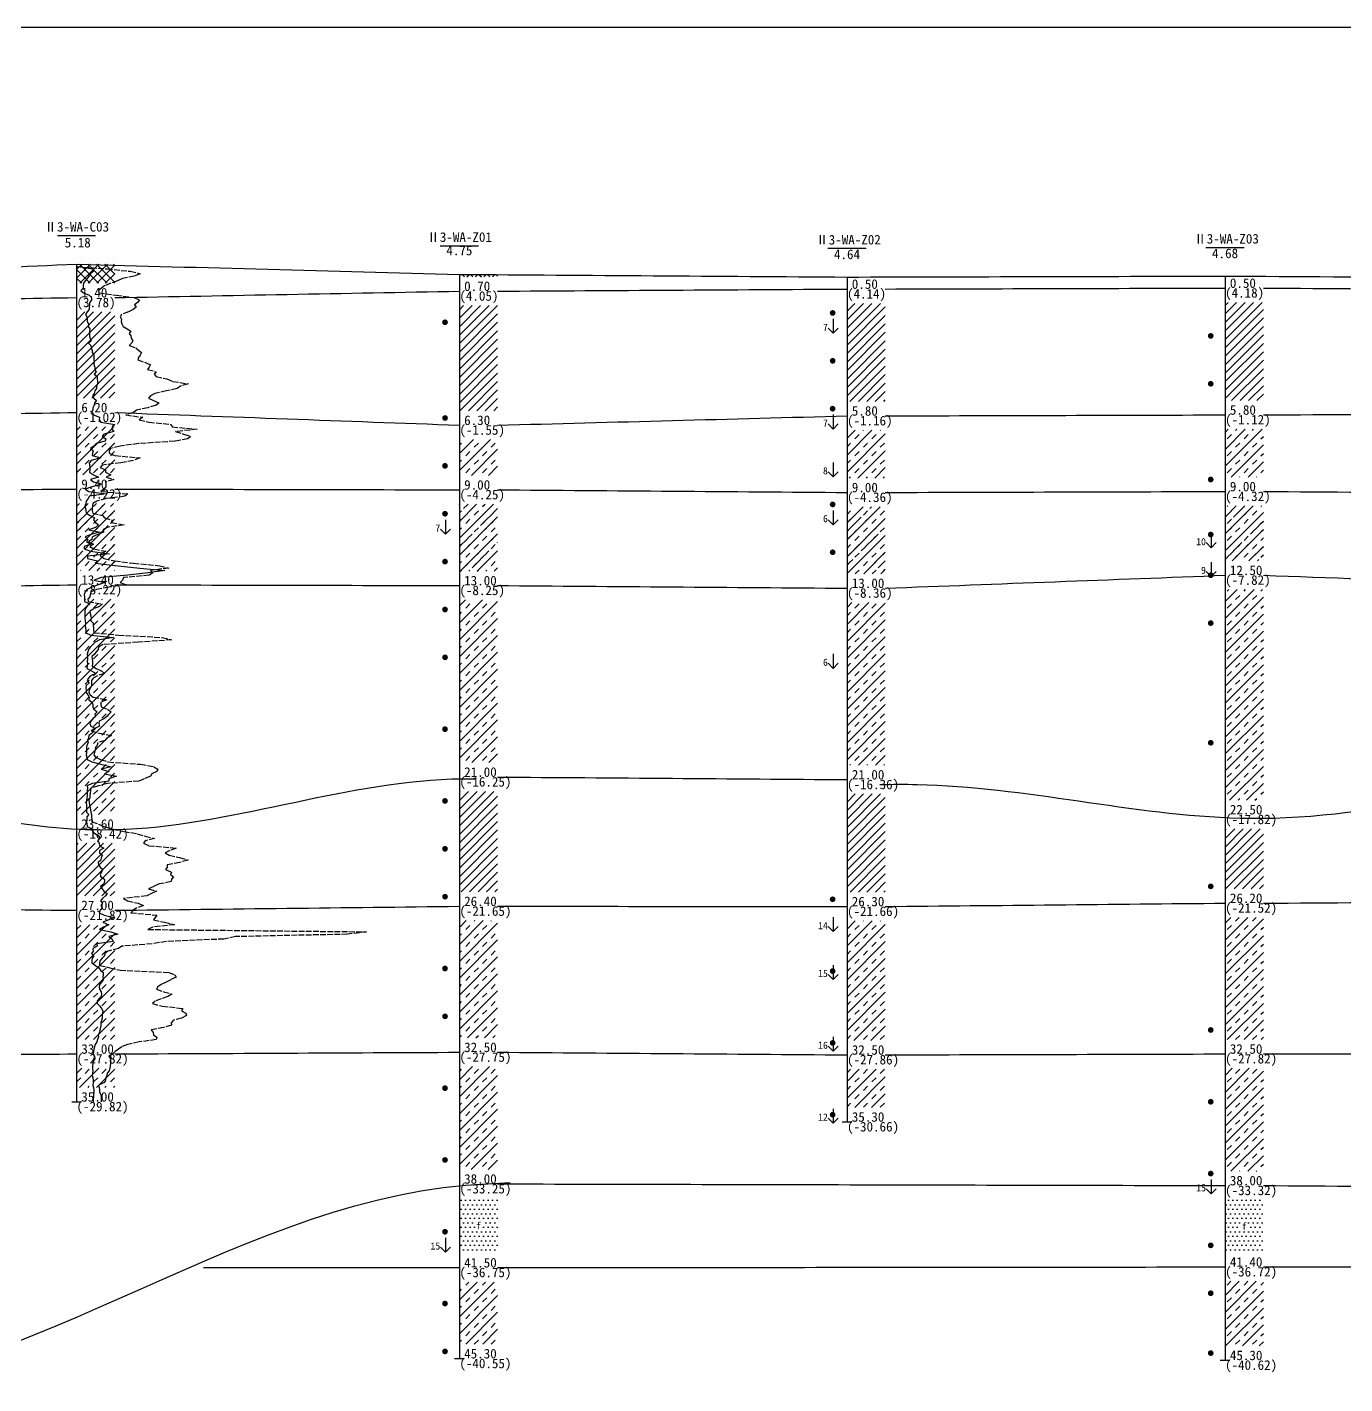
# Model space of a CAD drawing. Extents: x -339 to 990, y -633 to 75.
# Drawn here: x 55.1 to 330.4, y -208 to 75.4 of the extents above; entities that cross this region are included whole.
import ezdxf

# ---------------------------------------------------------------- set-up
doc = ezdxf.new("R2010")
doc.units = 0
doc.header["$MEASUREMENT"] = 0
doc.linetypes.add('ACAD_ISO02W100', pattern=[15, 12, -3])
doc.layers.get('0').update_dxf_attribs({"linetype": 'CONTINUOUS'})
doc.layers.add('苏州工程勘察_钻孔图例_LAYER', color=7, linetype='CONTINUOUS')
pattern_1 = [(45, (0, 0), (-0.883883, 0.883883), []), (135, (0, 0), (-0.883883, -0.883883), [])]
pattern_2 = [(45, (0, 0), (-0.883883, 0.883883), [])]
pattern_3 = [(45, (0, 0), (-1.767767, 1.767767), []), (45, (1.767767, 0), (-1.767767, 1.767767), [1.25, -1.25])]
pattern_4 = [(45, (0, 0), (-3.535534, 3.535534), []), (45, (1.767767, 0), (-3.535534, 3.535534), [1.25, -0.625]), (45, (3.535539, 0), (-3.535534, 3.535534), []), (45, (0, 0), (0, 1.767767), [1.25, -1.25])]
pattern_5 = [(0, (0, 0), (0.4688, 0.9375), [0, -0.9375])]

msp = doc.modelspace()

# ---------------------------------------------------------------- hatches: boundary and pattern name
h = msp.add_hatch()
h.set_pattern_fill('素填土', color=256, scale=10, style=0)
h.set_pattern_definition(pattern_1)
h.paths.add_polyline_path([(65.4, 25.9), (73.4, 25.9), (73.4, 21.9), (65.4, 21.9)])
h = msp.add_hatch()
h.set_pattern_fill('素填土', color=256, scale=10, style=0)
h.set_pattern_definition(pattern_1)
h.paths.add_polyline_path([(145.4, 23.75), (153.4, 23.75), (153.4, 23.25), (145.4, 23.25)])
h = msp.add_hatch()
h.set_pattern_fill('粘土', color=256, scale=10, style=0)
h.set_pattern_definition(pattern_2)
h.paths.add_polyline_path([(145.4, 17.25), (153.4, 17.25), (153.4, -4.75), (145.4, -4.75)])
h = msp.add_hatch()
h.set_pattern_fill('粘土', color=256, scale=10, style=0)
h.set_pattern_definition(pattern_2)
h.paths.add_polyline_path([(226.4, 17.7), (234.4, 17.7), (234.4, -2.8), (226.4, -2.8)])
h = msp.add_hatch()
h.set_pattern_fill('粘土', color=256, scale=10, style=0)
h.set_pattern_definition(pattern_2)
h.paths.add_polyline_path([(305.4, 17.9), (313.4, 17.9), (313.4, -2.6), (305.4, -2.6)])
h = msp.add_hatch()
h.set_pattern_fill('粘土', color=256, scale=10, style=0)
h.set_pattern_definition(pattern_2)
h.paths.add_polyline_path([(65.4, 15.9), (73.4, 15.9), (73.4, -2.1), (65.4, -2.1)])
h = msp.add_hatch()
h.set_pattern_fill('粉质粘土', color=256, scale=10, style=0)
h.set_pattern_definition(pattern_3)
h.paths.add_polyline_path([(65.4, -8.1), (73.4, -8.1), (73.4, -18.1), (65.4, -18.1)])
h = msp.add_hatch()
h.set_pattern_fill('粉质粘土', color=256, scale=10, style=0)
h.set_pattern_definition(pattern_3)
h.paths.add_polyline_path([(145.4, -10.75), (153.4, -10.75), (153.4, -18.25), (145.4, -18.25)])
h = msp.add_hatch()
h.set_pattern_fill('粉质粘土', color=256, scale=10, style=0)
h.set_pattern_definition(pattern_3)
h.paths.add_polyline_path([(226.4, -8.8), (234.4, -8.8), (234.4, -18.8), (226.4, -18.8)])
h = msp.add_hatch()
h.set_pattern_fill('粉质粘土', color=256, scale=10, style=0)
h.set_pattern_definition(pattern_3)
h.paths.add_polyline_path([(305.4, -8.6), (313.4, -8.6), (313.4, -18.6), (305.4, -18.6)])
h = msp.add_hatch()
h.set_pattern_fill('粉质粘土夹粉土', color=256, scale=10, style=0)
h.set_pattern_definition(pattern_4)
h.paths.add_polyline_path([(65.4, -24.1), (73.4, -24.1), (73.4, -38.1), (65.4, -38.1)])
h = msp.add_hatch()
h.set_pattern_fill('粉质粘土夹粉土', color=256, scale=10, style=0)
h.set_pattern_definition(pattern_4)
h.paths.add_polyline_path([(145.4, -24.25), (153.4, -24.25), (153.4, -38.25), (145.4, -38.25)])
h = msp.add_hatch()
h.set_pattern_fill('粉质粘土夹粉土', color=256, scale=10, style=0)
h.set_pattern_definition(pattern_4)
h.paths.add_polyline_path([(226.4, -24.8), (234.4, -24.8), (234.4, -38.8), (226.4, -38.8)])
h = msp.add_hatch()
h.set_pattern_fill('粉质粘土夹粉土', color=256, scale=10, style=0)
h.set_pattern_definition(pattern_4)
h.paths.add_polyline_path([(305.4, -24.6), (313.4, -24.6), (313.4, -36.1), (305.4, -36.1)])
h = msp.add_hatch()
h.set_pattern_fill('粉质粘土', color=256, scale=10, style=0)
h.set_pattern_definition(pattern_3)
h.paths.add_polyline_path([(305.4, -42.1), (313.4, -42.1), (313.4, -86.1), (305.4, -86.1)])
h = msp.add_hatch()
h.set_pattern_fill('粉质粘土', color=256, scale=10, style=0)
h.set_pattern_definition(pattern_3)
h.paths.add_polyline_path([(65.4, -44.1), (73.4, -44.1), (73.4, -89.1), (65.4, -89.1)])
h = msp.add_hatch()
h.set_pattern_fill('粉质粘土', color=256, scale=10, style=0)
h.set_pattern_definition(pattern_3)
h.paths.add_polyline_path([(145.4, -44.25), (153.4, -44.25), (153.4, -78.25), (145.4, -78.25)])
h = msp.add_hatch()
h.set_pattern_fill('粉质粘土', color=256, scale=10, style=0)
h.set_pattern_definition(pattern_3)
h.paths.add_polyline_path([(226.4, -44.8), (234.4, -44.8), (234.4, -78.8), (226.4, -78.8)])
h = msp.add_hatch()
h.set_pattern_fill('粘土', color=256, scale=10, style=0)
h.set_pattern_definition(pattern_2)
h.paths.add_polyline_path([(145.4, -84.25), (153.4, -84.25), (153.4, -105.25), (145.4, -105.25)])
h = msp.add_hatch()
h.set_pattern_fill('粘土', color=256, scale=10, style=0)
h.set_pattern_definition(pattern_2)
h.paths.add_polyline_path([(226.4, -84.8), (234.4, -84.8), (234.4, -105.3), (226.4, -105.3)])
h = msp.add_hatch()
h.set_pattern_fill('粘土', color=256, scale=10, style=0)
h.set_pattern_definition(pattern_2)
h.paths.add_polyline_path([(305.4, -92.1), (313.4, -92.1), (313.4, -104.6), (305.4, -104.6)])
h = msp.add_hatch()
h.set_pattern_fill('粘土', color=256, scale=10, style=0)
h.set_pattern_definition(pattern_2)
h.paths.add_polyline_path([(65.4, -95.1), (73.4, -95.1), (73.4, -106.1), (65.4, -106.1)])
h = msp.add_hatch()
h.set_pattern_fill('粉质粘土', color=256, scale=10, style=0)
h.set_pattern_definition(pattern_3)
h.paths.add_polyline_path([(65.4, -112.1), (73.4, -112.1), (73.4, -136.1), (65.4, -136.1)])
h = msp.add_hatch()
h.set_pattern_fill('粉质粘土', color=256, scale=10, style=0)
h.set_pattern_definition(pattern_3)
h.paths.add_polyline_path([(145.4, -111.25), (153.4, -111.25), (153.4, -135.75), (145.4, -135.75)])
h = msp.add_hatch()
h.set_pattern_fill('粉质粘土', color=256, scale=10, style=0)
h.set_pattern_definition(pattern_3)
h.paths.add_polyline_path([(226.4, -111.3), (234.4, -111.3), (234.4, -136.3), (226.4, -136.3)])
h = msp.add_hatch()
h.set_pattern_fill('粉质粘土', color=256, scale=10, style=0)
h.set_pattern_definition(pattern_3)
h.paths.add_polyline_path([(305.4, -110.6), (313.4, -110.6), (313.4, -136.1), (305.4, -136.1)])
h = msp.add_hatch()
h.set_pattern_fill('粉质粘土', color=256, scale=10, style=0)
h.set_pattern_definition(pattern_3)
h.paths.add_polyline_path([(65.4, -142.1), (73.4, -142.1), (73.4, -146.1), (65.4, -146.1)])
h = msp.add_hatch()
h.set_pattern_fill('粉质粘土', color=256, scale=10, style=0)
h.set_pattern_definition(pattern_3)
h.paths.add_polyline_path([(145.4, -141.75), (153.4, -141.75), (153.4, -163.25), (145.4, -163.25)])
h = msp.add_hatch()
h.set_pattern_fill('粉质粘土', color=256, scale=10, style=0)
h.set_pattern_definition(pattern_3)
h.paths.add_polyline_path([(226.4, -142.3), (234.4, -142.3), (234.4, -150.3), (226.4, -150.3)])
h = msp.add_hatch()
h.set_pattern_fill('粉质粘土', color=256, scale=10, style=0)
h.set_pattern_definition(pattern_3)
h.paths.add_polyline_path([(305.4, -142.1), (313.4, -142.1), (313.4, -163.6), (305.4, -163.6)])
h = msp.add_hatch()
h.set_pattern_fill('砂', color=256, scale=10, style=0)
h.set_pattern_definition(pattern_5)
h.paths.add_polyline_path([(145.4, -169.25), (153.4, -169.25), (153.4, -180.75), (145.4, -180.75)])
h = msp.add_hatch()
h.set_pattern_fill('砂', color=256, scale=10, style=0)
h.set_pattern_definition(pattern_5)
h.paths.add_polyline_path([(305.4, -169.6), (313.4, -169.6), (313.4, -180.6), (305.4, -180.6)])
h = msp.add_hatch()
h.set_pattern_fill('粉质粘土', color=256, scale=10, style=0)
h.set_pattern_definition(pattern_3)
h.paths.add_polyline_path([(145.4, -186.75), (153.4, -186.75), (153.4, -199.75), (145.4, -199.75)])
h = msp.add_hatch()
h.set_pattern_fill('粉质粘土', color=256, scale=10, style=0)
h.set_pattern_definition(pattern_3)
h.paths.add_polyline_path([(305.4, -186.6), (313.4, -186.6), (313.4, -200.1), (305.4, -200.1)])
at = {"layer": '苏州工程勘察_钻孔图例_LAYER'}
for points in [[(143, 13.75, 1), (141.8, 13.75, 1)], [(224, 15.7, 1), (222.8, 15.7, 1)], [(303, 10.9, 1), (301.8, 10.9, 1)], [(224, 5.7, 1), (222.8, 5.7, 1)], [(303, 0.9, 1), (301.8, 0.9, 1)], [(143, -6.25, 1), (141.8, -6.25, 1)], [(224, -4.3, 1), (222.8, -4.3, 1)], [(143, -16.25, 1), (141.8, -16.25, 1)], [(303, -19.1, 1), (301.8, -19.1, 1)], [(224, -24.3, 1), (222.8, -24.3, 1)], [(143, -26.25, 1), (141.8, -26.25, 1)], [(303, -30.6, 1), (301.8, -30.6, 1)], [(224, -34.3, 1), (222.8, -34.3, 1)], [(143, -36.25, 1), (141.8, -36.25, 1)], [(303, -39.1, 1), (301.8, -39.1, 1)], [(143, -46.25, 1), (141.8, -46.25, 1)], [(303, -49.1, 1), (301.8, -49.1, 1)], [(143, -56.25, 1), (141.8, -56.25, 1)], [(143, -71.25, 1), (141.8, -71.25, 1)], [(303, -74.1, 1), (301.8, -74.1, 1)], [(143, -86.25, 1), (141.8, -86.25, 1)], [(143, -96.25, 1), (141.8, -96.25, 1)], [(303, -104.1, 1), (301.8, -104.1, 1)], [(143, -106.25, 1), (141.8, -106.25, 1)], [(224, -106.8, 1), (222.8, -106.8, 1)], [(143, -121.25, 1), (141.8, -121.25, 1)], [(224, -121.8, 1), (222.8, -121.8, 1)], [(143, -131.25, 1), (141.8, -131.25, 1)], [(303, -134.1, 1), (301.8, -134.1, 1)], [(224, -136.8, 1), (222.8, -136.8, 1)], [(143, -146.25, 1), (141.8, -146.25, 1)], [(303, -149.1, 1), (301.8, -149.1, 1)], [(224, -151.8, 1), (222.8, -151.8, 1)], [(143, -161.25, 1), (141.8, -161.25, 1)], [(303, -164.1, 1), (301.8, -164.1, 1)], [(143, -176.25, 1), (141.8, -176.25, 1)], [(303, -179.1, 1), (301.8, -179.1, 1)], [(303, -189.1, 1), (301.8, -189.1, 1)], [(143, -191.25, 1), (141.8, -191.25, 1)], [(143, -201.25, 1), (141.8, -201.25, 1)], [(303, -201.6, 1), (301.8, -201.6, 1)]]:
    msp.add_hatch(color=256, dxfattribs=at).paths.add_polyline_path(points)

# ---------------------------------------------------------------- linework, layer by layer
for p, q in [((61.4, 31.9), (69.4, 31.9)), ((141.4, 29.75), (149.4, 29.75)), ((222.4, 29.2), (230.4, 29.2)), ((301.4, 29.4), (309.4, 29.4)), ((65.4, 25.9), (65.4, -149.1)), ((145.4, 23.75), (145.4, -202.75)), ((226.4, 23.2), (226.4, -153.3)), ((305.4, 23.4), (305.4, -203.1)), ((64.4, -149.1), (66.4, -149.1)), ((225.4, -153.3), (227.4, -153.3)), ((144.4, -202.75), (146.4, -202.75)), ((304.4, -203.1), (306.4, -203.1))]:
    msp.add_line(p, q)
at = {"linetype": 'Continuous'}
msp.add_lwpolyline([(-132.1522598254242, 75.40732533022947), (990.4, 75.40732533022947), (990.4, -271), (-132.1522598254242, -271)], close=True, dxfattribs=at)
at = {"linetype": 'ACAD_ISO02W100', "ltscale": 0.1}
msp.add_lwpolyline([(65.425, 25.4), (71.75, 24.9), (76.625, 24.4), (78.7, 23.9), (77.525, 23.4), (75.025, 22.9), (73.95, 22.4), (72.575, 21.9), (71.35, 21.4), (70.625, 20.9), (69.975, 20.4), (70.05, 19.9), (73.675, 19.4), (77.425, 18.9), (78.55, 18.4), (78.175, 17.9), (77.5, 17.4), (77.875, 16.9), (77.225, 16.4), (76.275, 15.9), (74.8, 15.4), (74.55, 14.9), (74.825, 14.4), (74.75, 13.9), (74.875, 13.4), (75.125, 12.9), (76, 12.4), (76.725, 11.9), (76.4, 11.4), (76.775, 10.9), (76.85, 10.4), (77.175, 9.9), (76.875, 9.4), (76.425, 8.9), (77.8, 8.4), (78.375, 7.9), (79, 7.4), (78.675, 6.9), (78.35, 6.4), (78.225, 5.9), (79.6, 5.4), (80.825, 4.9), (80.575, 4.4), (80.25, 3.9), (82.05, 3.4), (81.625, 2.9), (82.025, 2.4), (84.275, 1.9), (85.525, 1.4), (88.725, 0.9), (87.1, 0.4), (86.4, -0.1), (84.2, -0.6), (81.75, -1.1), (80.85, -1.6), (80.475, -2.1), (81.5, -2.6), (82.675, -3.1), (82.025, -3.6), (80.275, -4.1), (77.95, -4.6), (77.275, -5.1), (75.7, -5.6), (79.25, -6.1), (78.5, -6.6), (80.525, -7.1), (85.15, -7.6), (85.4, -8.1), (90.625, -8.6), (86.05, -9.1), (87.775, -9.6), (89.2, -10.1), (88.675, -10.6), (85.95, -11.1), (78.375, -11.6), (74.5, -12.1), (72.475, -12.6), (72.25, -13.1), (72.25, -13.6), (73.45, -14.1), (78.7, -14.6), (77.3, -15.1), (74.65, -15.6), (70.725, -16.1), (70.325, -16.6), (71.45, -17.1), (71.475, -17.6), (72.55, -18.1), (71.6, -18.6), (73.175, -19.1), (71.475, -19.6), (71.55, -20.1), (71.525, -20.6), (71.125, -21.1), (70.475, -21.6), (76.15, -22.1), (75.475, -22.6), (71.625, -23.1), (69.65, -23.6), (68.775, -24.1), (68.725, -24.6), (68.7, -25.1), (68.7, -25.6), (68.775, -26.1), (70.8, -26.6), (71.25, -27.1), (72.85, -27.6), (72.675, -28.1), (75.35, -28.6), (71.8, -29.1), (70.95, -29.6), (71.05, -30.1), (69.875, -30.6), (68.7, -31.1), (68.625, -31.6), (67.925, -32.1), (68.925, -32.6), (68.175, -33.1), (69.05, -33.6), (71.525, -34.1), (70.5, -34.6), (70.4, -35.1), (71.15, -35.6), (73.4, -36.1), (77.325, -36.6), (82.775, -37.1), (84.7, -37.6), (80.875, -38.1), (81.325, -38.6), (80.6, -39.1), (75.25, -39.6), (74.975, -40.1), (74.525, -40.6), (75.75, -41.1), (72.15, -41.6), (69.6, -42.1), (68.375, -42.6), (68.275, -43.1), (68.2, -43.6), (67.75, -44.1), (67.85, -44.6), (70.8, -45.1), (70.175, -45.6), (69.025, -46.1), (68.2, -46.6), (68.25, -47.1), (68.375, -47.6), (68.45, -48.1), (68.425, -48.6), (68.875, -49.1), (68.9, -49.6), (68.975, -50.1), (68.95, -50.6), (69, -51.1), (74.15, -51.6), (83.325, -52.1), (85.3, -52.6), (78.275, -53.1), (70.875, -53.6), (70.025, -54.1), (69.925, -54.6), (69.475, -55.1), (69.125, -55.6), (68.625, -56.1), (68.65, -56.6), (68.725, -57.1), (68.75, -57.6), (68.7, -58.1), (69.475, -58.6), (70.625, -59.1), (71.225, -59.6), (69.8, -60.1), (68.875, -60.6), (68.5, -61.1), (68.55, -61.6), (68.5, -62.1), (68.35, -62.6), (68.025, -63.1), (67.975, -63.6), (68.25, -64.1), (68.85, -64.6), (71.725, -65.1), (70.5, -65.6), (70.5, -66.1), (70.575, -66.6), (71.9, -67.1), (72.65, -67.6), (72.175, -68.1), (71.75, -68.6), (71.075, -69.1), (70.1, -69.6), (70.05, -70.1), (70.175, -70.6), (69.2, -71.1), (68.45, -71.6), (70.125, -72.1), (72.7, -72.6), (71.775, -73.1), (71.35, -73.6), (69.825, -74.1), (69.725, -74.6), (69.35, -75.1), (69.275, -75.6), (69.15, -76.1), (69.025, -76.6), (69.4, -77.1), (70.425, -77.6), (72.025, -78.1), (78.75, -78.6), (81.55, -79.1), (82.4, -79.6), (82.175, -80.1), (81.125, -80.6), (80.825, -81.1), (79.55, -81.6), (78.45, -82.1), (71.875, -82.6), (70.025, -83.1), (68.4, -83.6), (68.325, -84.1), (68.25, -84.6), (68.175, -85.1), (68.15, -85.6), (67.95, -86.1), (68.025, -86.6), (68.125, -87.1), (68.225, -87.6), (68.3, -88.1), (68.375, -88.6), (68.5, -89.1), (68.55, -89.6), (68.6, -90.1), (68.6, -90.6), (70.025, -91.1), (71.075, -91.6), (72.95, -92.1), (75.3, -92.6), (78.1, -93.1), (79.725, -93.6), (81.725, -94.1), (79.775, -94.6), (79.375, -95.1), (80.5, -95.6), (86.225, -96.1), (84.9, -96.6), (83.9, -97.1), (84.75, -97.6), (86.95, -98.1), (88.7, -98.6), (86.975, -99.1), (84.35, -99.6), (84.35, -100.1), (84, -100.6), (85.225, -101.1), (85.05, -101.6), (85.65, -102.1), (85.25, -102.6), (85.15, -103.1), (82.7, -103.6), (81.55, -104.1), (80.475, -104.6), (82.1, -105.1), (81.05, -105.6), (80.075, -106.1), (75.225, -106.6), (76.075, -107.1), (78.25, -107.6), (79.4, -108.1), (78, -108.6), (77.25, -109.1), (76.725, -109.6), (82.175, -110.1), (81.8, -110.6), (81.475, -111.1), (83.8, -111.6), (85.9, -112.1), (81.3, -112.6), (80.325, -113.1), (126, -113.6), (122, -114.1), (98.625, -114.6), (96.2, -115.1), (84.2, -115.6), (81.2, -116.1), (74.9, -116.6), (74.2, -117.1), (71.975, -117.6), (71.3, -118.1), (71.225, -118.6), (70.725, -119.1), (70.325, -119.6), (70.175, -120.1), (70.2, -120.6), (72.375, -121.1), (74.5, -121.6), (84.675, -122.1), (85.95, -122.6), (86.225, -123.1), (85.075, -123.6), (84.125, -124.1), (83.075, -124.6), (82.425, -125.1), (82.125, -125.6), (83.575, -126.1), (85.325, -126.6), (84.45, -127.1), (83.1, -127.6), (81.825, -128.1), (81.25, -128.6), (83.325, -129.1), (87.65, -129.6), (87.35, -130.1), (88.275, -130.6), (88.35, -131.1), (87.35, -131.6), (85.6, -132.1), (85.2, -132.6), (85.225, -133.1), (83.65, -133.6), (80.975, -134.1), (81.425, -134.6), (81.5, -135.1), (82.15, -135.6), (82.05, -136.1), (78.5, -136.6), (76.05, -137.1), (74.9, -137.6), (74.175, -138.1), (73.5, -138.6), (73, -139.1), (72.125, -139.6), (72.475, -140.1), (72.475, -140.6), (72.5, -141.1), (72.425, -141.6), (72.35, -142.1), (72.25, -142.6), (71.8, -143.1), (71.7, -143.6), (71.55, -144.1), (71.425, -144.6), (71.275, -145.1), (70.025, -145.6), (70.1, -146.1), (70.175, -146.6), (70.225, -147.1), (70.45, -147.6), (70.525, -148.1), (70.575, -148.6), (70.575, -149.1)], dxfattribs=at)
for points in [[(65.675, 25.4), (68.725, 24.9), (68.975, 24.4), (68.35, 23.9), (67.975, 23.4), (67.625, 22.9), (67.225, 22.4), (66.85, 21.9), (66.8, 21.4), (66.775, 20.9), (66.3, 20.4), (66.875, 19.9), (68.025, 19.4), (68.55, 18.9), (68.55, 18.4), (68.1, 17.9), (68.1, 17.4), (68.075, 16.9), (68.025, 16.4), (67.6, 15.9), (67.275, 15.4), (67.575, 14.9), (67.6, 14.4), (67.6, 13.9), (67.875, 13.4), (67.825, 12.9), (68.175, 12.4), (68.125, 11.9), (68.125, 11.4), (68.125, 10.9), (68.175, 10.4), (68.475, 9.9), (67.875, 9.4), (68.4, 8.9), (68.45, 8.4), (68.7, 7.9), (68.7, 7.4), (69.025, 6.9), (69, 6.4), (69.025, 5.9), (69.075, 5.4), (69.025, 4.9), (69.25, 4.4), (69.225, 3.9), (69.525, 3.4), (69.075, 2.9), (69.7, 2.4), (69.725, 1.9), (69.75, 1.4), (69.775, 0.9), (69.575, 0.4), (69.575, -0.1), (69.2, -0.6), (69.1, -1.1), (68.725, -1.6), (69.025, -2.1), (69.575, -2.6), (69.125, -3.1), (69.1, -3.6), (68.825, -4.1), (68.775, -4.6), (68.5, -5.1), (68.925, -5.6), (70.225, -6.1), (70.15, -6.6), (70.475, -7.1), (73.425, -7.6), (72.825, -8.1), (72.8, -8.6), (73.175, -9.1), (71.125, -9.6), (70.725, -10.1), (71.5, -10.6), (71.375, -11.1), (69.5, -11.6), (69.05, -12.1), (68.35, -12.6), (68.875, -13.1), (68.75, -13.6), (68.65, -14.1), (70.5, -14.6), (68.45, -15.1), (68.05, -15.6), (68.1, -16.1), (68.175, -16.6), (68.175, -17.1), (68.125, -17.6), (68.95, -18.1), (69.975, -18.6), (68.35, -19.1), (68.975, -19.6), (70.725, -20.1), (68.6, -20.6), (67.175, -21.1), (67.975, -21.6), (71.575, -22.1), (68.125, -22.6), (67.8, -23.1), (67.45, -23.6), (67.375, -24.1), (67.125, -24.6), (67.25, -25.1), (67.325, -25.6), (67.4, -26.1), (68.25, -26.6), (69.15, -27.1), (68.95, -27.6), (69.375, -28.1), (69.975, -28.6), (69.35, -29.1), (67.95, -29.6), (70.25, -30.1), (68.425, -30.6), (67.225, -31.1), (67.75, -31.6), (67.5, -32.1), (68.4, -32.6), (67, -33.1), (67.025, -33.6), (68.3, -34.1), (72.275, -34.6), (67.675, -35.1), (67.7, -35.6), (69.775, -36.1), (69.325, -36.6), (74.125, -37.1), (78.6, -37.6), (83.875, -38.1), (80.375, -38.6), (76.125, -39.1), (70.65, -39.6), (69.05, -40.1), (71.3, -40.6), (69.9, -41.1), (68.65, -41.6), (67.525, -42.1), (67.225, -42.6), (66.975, -43.1), (67.05, -43.6), (67.075, -44.1), (67.1, -44.6), (68.175, -45.1), (67.525, -45.6), (67.225, -46.1), (67.15, -46.6), (67.15, -47.1), (67.15, -47.6), (67.15, -48.1), (67.175, -48.6), (67.3, -49.1), (67.175, -49.6), (67.25, -50.1), (67.325, -50.6), (67.325, -51.1), (68.4, -51.6), (73.1, -52.1), (70.225, -52.6), (69.275, -53.1), (68.8, -53.6), (68.275, -54.1), (67.9, -54.6), (67.75, -55.1), (67.65, -55.6), (67.7, -56.1), (67.725, -56.6), (67.65, -57.1), (67.7, -57.6), (67.625, -58.1), (67.575, -58.6), (68.525, -59.1), (69.5, -59.6), (68.3, -60.1), (67.9, -60.6), (67.625, -61.1), (68.05, -61.6), (67.45, -62.1), (67.375, -62.6), (67.4, -63.1), (67.4, -63.6), (67.775, -64.1), (68.05, -64.6), (68, -65.1), (68.6, -65.6), (68.775, -66.1), (68.8, -66.6), (69.025, -67.1), (69.7, -67.6), (69.225, -68.1), (69.4, -68.6), (68.825, -69.1), (68.425, -69.6), (68.15, -70.1), (68.425, -70.6), (69.375, -71.1), (68.875, -71.6), (68.7, -72.1), (68, -72.6), (67.875, -73.1), (67.725, -73.6), (67.85, -74.1), (67.55, -74.6), (67.475, -75.1), (67.475, -75.6), (67.475, -76.1), (67.45, -76.6), (67.575, -77.1), (67.65, -77.6), (68.575, -78.1), (70.5, -78.6), (72.65, -79.1), (70.525, -79.6), (72.175, -80.1), (71.25, -80.6), (73.775, -81.1), (72.125, -81.6), (72.175, -82.1), (68.65, -82.6), (67.65, -83.1), (67.725, -83.6), (67.625, -84.1), (67.625, -84.6), (67.6, -85.1), (67.525, -85.6), (67.475, -86.1), (67.45, -86.6), (67.475, -87.1), (67.5, -87.6), (67.475, -88.1), (67.475, -88.6), (68, -89.1), (67.525, -89.6), (67.525, -90.1), (67.5, -90.6), (67.525, -91.1), (67.6, -91.6), (68.7, -92.1), (68.75, -92.6), (69.4, -93.1), (70.1, -93.6), (70.175, -94.1), (69.775, -94.6), (70.125, -95.1), (70.2, -95.6), (71.125, -96.1), (70.225, -96.6), (70.225, -97.1), (70.8, -97.6), (70.55, -98.1), (70.475, -98.6), (69.95, -99.1), (69.975, -99.6), (70.325, -100.1), (70.925, -100.6), (70.625, -101.1), (70.375, -101.6), (70.475, -102.1), (71.225, -102.6), (71.225, -103.1), (71.075, -103.6), (70.425, -104.1), (70.75, -104.6), (71.125, -105.1), (71.775, -105.6), (71.475, -106.1), (70.8, -106.6), (70.425, -107.1), (70.8, -107.6), (70.475, -108.1), (70.775, -108.6), (70.325, -109.1), (70.1, -109.6), (71.175, -110.1), (73.175, -110.6), (72.125, -111.1), (70.925, -111.6), (72.125, -112.1), (71.025, -112.6), (70.2, -113.1), (72.575, -113.6), (74.025, -114.1), (72.175, -114.6), (72.875, -115.1), (73.05, -115.6), (69.65, -116.1), (69.725, -116.6), (68.8, -117.1), (68.85, -117.6), (68.5, -118.1), (69.05, -118.6), (68.675, -119.1), (68.6, -119.6), (68.625, -120.1), (69.375, -120.6), (70.075, -121.1), (70.4, -121.6), (71, -122.1), (71, -122.6), (70.9, -123.1), (70.975, -123.6), (70.6, -124.1), (70.175, -124.6), (70.1, -125.1), (70.175, -125.6), (70.525, -126.1), (70.65, -126.6), (70.575, -127.1), (70.05, -127.6), (69.725, -128.1), (69.7, -128.6), (70.3, -129.1), (70.6, -129.6), (70.925, -130.1), (70.825, -130.6), (70.725, -131.1), (70.775, -131.6), (70.6, -132.1), (70.475, -132.6), (70.475, -133.1), (70.4, -133.6), (70.3, -134.1), (70.225, -134.6), (69.95, -135.1), (70, -135.6), (69.8, -136.1), (69.675, -136.6), (69.3, -137.1), (69.125, -137.6), (69.025, -138.1), (68.925, -138.6), (68.875, -139.1), (69.15, -139.6), (69.2, -140.1), (68.85, -140.6), (68.825, -141.1), (68.725, -141.6), (68.75, -142.1), (68.775, -142.6), (68.75, -143.1), (68.7, -143.6), (68.8, -144.1), (68.875, -144.6), (68.85, -145.1), (68.825, -145.6), (68.95, -146.1), (69, -146.6), (69, -147.1), (68.975, -147.6), (68.95, -148.1), (68.875, -148.6), (68.875, -149.1)], [(223.5, 14.45), (223.5, 11.45), (222.43934, 12.51066)], [(223.5, 11.45), (224.56066, 12.51066)], [(223.5, -5.55), (223.5, -8.55), (222.43934, -7.489339999999999)], [(223.5, -8.55), (224.56066, -7.489339999999999)], [(223.5, -15.55), (223.5, -18.55), (222.43934, -17.48934)], [(223.5, -18.55), (224.56066, -17.48934)], [(142.5, -27.5), (142.5, -30.5), (141.43934, -29.43934)], [(223.5, -25.55), (223.5, -28.55), (222.43934, -27.48934)], [(223.5, -28.55), (224.56066, -27.48934)], [(142.5, -30.5), (143.56066, -29.43934)], [(302.5, -30.35), (302.5, -33.35), (301.43934, -32.28934)], [(302.5, -33.35), (303.56066, -32.28934)], [(302.5, -36.35), (302.5, -39.35), (301.43934, -38.28934)], [(302.5, -39.35), (303.56066, -38.28934)], [(223.5, -55.55), (223.5, -58.55), (222.43934, -57.48934000000001)], [(223.5, -58.55), (224.56066, -57.48934000000001)], [(223.5, -110.55), (223.5, -113.55), (222.43934, -112.48934)], [(223.5, -113.55), (224.56066, -112.48934)], [(223.5, -120.55), (223.5, -123.55), (222.43934, -122.48934)], [(223.5, -123.55), (224.56066, -122.48934)], [(223.5, -135.55), (223.5, -138.55), (222.43934, -137.48934)], [(223.5, -138.55), (224.56066, -137.48934)], [(223.5, -150.55), (223.5, -153.55), (222.43934, -152.48934)], [(223.5, -153.55), (224.56066, -152.48934)], [(302.5, -165.35), (302.5, -168.35), (301.43934, -167.28934)], [(302.5, -168.35), (303.56066, -167.28934)], [(142.5, -177.5), (142.5, -180.5), (141.43934, -179.43934)], [(142.5, -180.5), (143.56066, -179.43934)]]:
    msp.add_lwpolyline(points)
for points in [[(0, 23.05), (32.7, 24.475), (65.4, 25.9)], [(65.4, 25.9), (105.4, 24.825), (145.4, 23.75)], [(145.4, 23.75), (185.9, 23.475), (226.4, 23.2)], [(226.4, 23.2), (265.9, 23.3), (305.4, 23.4)], [(305.4, 23.4), (350.7, 23.125), (396, 22.85)], [(-0.112393, -210.758231), (2.019023, -210.758231), (146.688852, -166.531358), (156.013795, -165.998504)]]:
    msp.add_spline(points, degree=3)
at = {"color": 1}
for points in [[(73.4, 18.9), (109.4, 19.575), (145.4, 20.25)], [(153.4, 20.25), (189.9, 20.475), (226.4, 20.7)], [(234.4, 20.7), (269.9, 20.8), (305.4, 20.9)], [(313.4, 20.9), (354.7, 20.625), (396, 20.35)], [(8, 18.05), (36.7, 18.475), (65.4, 18.9)], [(8, -5.95), (36.7, -5.525), (65.4, -5.1)], [(73.4, -5.1), (109.4, -6.425), (145.4, -7.75)], [(234.4, -5.8), (269.9, -5.7), (305.4, -5.6)], [(313.4, -5.6), (354.7, -5.375), (396, -5.15)], [(153.4, -7.75), (189.9, -6.775), (226.4, -5.8)], [(8, -21.45), (36.7, -21.275), (65.4, -21.1)], [(73.4, -21.1), (109.4, -21.175), (145.4, -21.25)], [(153.4, -21.25), (189.9, -21.525), (226.4, -21.8)], [(234.4, -21.8), (269.9, -21.7), (305.4, -21.6)], [(313.4, -21.6), (354.7, -21.875), (396, -22.15)], [(234.4, -41.8), (269.9, -40.45), (305.4, -39.1)], [(313.4, -39.1), (354.7, -40.625), (396, -42.15)], [(8, -41.95), (36.7, -41.525), (65.4, -41.1)], [(73.4, -41.1), (109.4, -41.175), (145.4, -41.25)], [(153.4, -41.25), (189.9, -41.525), (226.4, -41.8)], [(153.4, -81.25), (189.9, -81.525), (226.4, -81.8)], [(234.4, -108.3), (269.9, -107.95), (305.4, -107.6)], [(313.4, -107.6), (354.7, -107.375), (396, -107.15)], [(8, -108.45), (36.7, -108.775), (65.4, -109.1)], [(73.4, -109.1), (109.4, -108.675), (145.4, -108.25)], [(153.4, -108.25), (189.9, -108.275), (226.4, -108.3)], [(73.4, -139.1), (109.4, -138.925), (145.4, -138.75)], [(153.4, -138.75), (189.9, -139.025), (226.4, -139.3)], [(8, -139.45), (36.7, -139.275), (65.4, -139.1)], [(234.4, -139.3), (269.9, -139.2), (305.4, -139.1)], [(313.4, -139.1), (354.7, -139.125), (396, -139.15)], [(153.4, -166.25), (229.4, -166.425), (305.4, -166.6)], [(313.4, -166.6), (354.7, -166.875), (396, -167.15)], [(91.96521700000001, -183.75), (136.4, -183.75), (145.4, -183.75)], [(153.4, -183.75), (229.4, -183.675), (305.4, -183.6)], [(313.4, -183.6), (354.7, -183.625), (396, -183.65)]]:
    msp.add_spline(points, degree=3, dxfattribs=at)
at = {"linetype": 'Continuous'}
for points in [[(233.2279322445243, -82.80408608474909), (241.0322926964386, -82.80408608474909), (308.5400204386856, -89.82135907395923), (315.5639443278728, -89.82135907395923), (397.5097394236982, -79.29544959014402), (403.7532293378381, -79.29544959014402)], [(5.539047439304795, -85.51487596562151), (13.34341047889984, -85.51487596562151), (66.0228487046843, -92.14230030270551), (75.77830185725816, -92.14230030270551), (146.0175536875308, -81.6163908188903), (148.7490803632372, -81.6163908188903)]]:
    msp.add_spline(points, degree=3, dxfattribs=at)

# ---------------------------------------------------------------- texts
at = {"line_spacing_factor": 0.84}
for s, insert, char_height, attachment_point in [('{\\f黑体|b0|i0|c134|p54;Ⅱ3-WA-C03}', (65.4, 32.66619676522705), 2, 8), ('{\\f黑体|b0|i0|c134|p54;5.18}', (65.65565413751884, 31.38919986921419), 2, 2), ('{\\f黑体|b0|i0|c134|p54;Ⅱ3-WA-Z01}', (145.4, 30.51619676522705), 2, 8), ('{\\f黑体|b0|i0|c134|p54;Ⅱ3-WA-Z02}', (226.6556474992207, 29.96619676522705), 2, 8), ('{\\f黑体|b0|i0|c134|p54;Ⅱ3-WA-Z03}', (305.6556474992207, 30.16619676522705), 2, 8), ('{\\f黑体|b0|i0|c134|p54;4.75}', (145.4, 29.75), 2, 2), ('{\\f黑体|b0|i0|c134|p54;4.64}', (226.4, 28.94460336555876), 2, 2), ('{\\f黑体|b0|i0|c134|p54;4.68}', (305.4, 29.14460336555876), 2, 2), ('{\\f黑体|b0|i0|c134|p54;0.50}', (227.4, 20.7), 2, 7), ('{\\f黑体|b0|i0|c134|p54;0.50}', (306.4, 20.9), 2, 7), ('{\\f黑体|b0|i0|c134|p54;1.40}', (66.4, 18.9), 2, 7), ('{\\f黑体|b0|i0|c134|p54;(4.05)}', (145.4, 20.25), 2, 1), ('{\\f黑体|b0|i0|c134|p54;0.70}', (146.4, 20.25), 2, 7), ('{\\f黑体|b0|i0|c134|p54;(4.14)}', (226.4, 20.7), 2, 1), ('{\\f黑体|b0|i0|c134|p54;(4.18)}', (305.4, 20.9), 2, 1), ('{\\f黑体|b0|i0|c134|p54;(3.78)}', (65.4, 18.9), 2, 1), ('{\\f|b0|i0|c134|p54;}', (125.4, 16.25), 1.5, 1), ('{\\f|b0|i0|c134|p54;}', (206.4, 15.7), 1.5, 1), ('{\\f|b0|i0|c134|p54;}', (285.4, 15.9), 1.5, 1), ('{\\f|b0|i0|c134|p54;7}', (222.4, 11.95), 1.5, 9), ('{\\f黑体|b0|i0|c134|p54;(-1.02)}', (65.4, -5.1), 2, 1), ('{\\f黑体|b0|i0|c134|p54;6.20}', (66.4, -5.1), 2, 7), ('{\\f黑体|b0|i0|c134|p54;(-1.16)}', (226.4, -5.8), 2, 1), ('{\\f黑体|b0|i0|c134|p54;5.80}', (227.4, -5.8), 2, 7), ('{\\f黑体|b0|i0|c134|p54;(-1.12)}', (305.4, -5.6), 2, 1), ('{\\f黑体|b0|i0|c134|p54;5.80}', (306.4, -5.6), 2, 7), ('{\\f黑体|b0|i0|c134|p54;(-1.55)}', (145.4, -7.75), 2, 1), ('{\\f黑体|b0|i0|c134|p54;6.30}', (146.4, -7.75), 2, 7), ('{\\f|b0|i0|c134|p54;7}', (222.4, -8.05), 1.5, 9), ('{\\f|b0|i0|c134|p54;8}', (222.4, -18.05), 1.5, 9), ('{\\f黑体|b0|i0|c134|p54;9.40}', (66.4, -21.1), 2, 7), ('{\\f黑体|b0|i0|c134|p54;9.00}', (146.4, -21.25), 2, 7), ('{\\f黑体|b0|i0|c134|p54;9.00}', (227.4, -21.8), 2, 7), ('{\\f黑体|b0|i0|c134|p54;9.00}', (306.4, -21.6), 2, 7), ('{\\f黑体|b0|i0|c134|p54;(-4.22)}', (65.4, -21.1), 2, 1), ('{\\f黑体|b0|i0|c134|p54;(-4.25)}', (145.4, -21.25), 2, 1), ('{\\f黑体|b0|i0|c134|p54;(-4.36)}', (226.4, -21.8), 2, 1), ('{\\f黑体|b0|i0|c134|p54;(-4.32)}', (305.4, -21.6), 2, 1), ('{\\f|b0|i0|c134|p54;6}', (222.4, -28.05), 1.5, 9), ('{\\f|b0|i0|c134|p54;7}', (141.4, -30), 1.5, 9), ('{\\f|b0|i0|c134|p54;10}', (301.4, -32.85), 1.5, 9), ('{\\f黑体|b0|i0|c134|p54;13.40}', (66.4, -41.1), 2, 7), ('{\\f黑体|b0|i0|c134|p54;13.00}', (146.4, -41.25), 2, 7), ('{\\f|b0|i0|c134|p54;9}', (301.4, -38.85), 1.5, 9), ('{\\f黑体|b0|i0|c134|p54;(-7.82)}', (305.4, -39.1), 2, 1), ('{\\f黑体|b0|i0|c134|p54;12.50}', (306.4, -39.1), 2, 7), ('{\\f黑体|b0|i0|c134|p54;(-8.22)}', (65.4, -41.1), 2, 1), ('{\\f黑体|b0|i0|c134|p54;(-8.25)}', (145.4, -41.25), 2, 1), ('{\\f黑体|b0|i0|c134|p54;(-8.36)}', (226.4, -41.8), 2, 1), ('{\\f黑体|b0|i0|c134|p54;13.00}', (227.4, -41.8), 2, 7), ('{\\f|b0|i0|c134|p54;6}', (222.4, -58.05), 1.5, 9), ('{\\f黑体|b0|i0|c134|p54;21.00}', (146.4, -81.25), 2, 7), ('{\\f黑体|b0|i0|c134|p54;(-16.25)}', (145.4, -81.25), 2, 1), ('{\\f黑体|b0|i0|c134|p54;(-16.36)}', (226.4, -81.8), 2, 1), ('{\\f黑体|b0|i0|c134|p54;21.00}', (227.4, -81.8), 2, 7), ('{\\f黑体|b0|i0|c134|p54;22.50}', (306.4, -89.1), 2, 7), ('{\\f黑体|b0|i0|c134|p54;23.60}', (66.4, -92.1), 2, 7), ('{\\f黑体|b0|i0|c134|p54;(-17.82)}', (305.4, -89.1), 2, 1), ('{\\f黑体|b0|i0|c134|p54;(-18.42)}', (65.4, -92.1), 2, 1), ('{\\f黑体|b0|i0|c134|p54;27.00}', (66.4, -109.1), 2, 7), ('{\\f黑体|b0|i0|c134|p54;26.40}', (146.4, -108.25), 2, 7), ('{\\f黑体|b0|i0|c134|p54;26.30}', (227.4, -108.3), 2, 7), ('{\\f黑体|b0|i0|c134|p54;(-21.52)}', (305.4, -107.6), 2, 1), ('{\\f黑体|b0|i0|c134|p54;26.20}', (306.4, -107.6), 2, 7), ('{\\f黑体|b0|i0|c134|p54;(-21.82)}', (65.4, -109.1), 2, 1), ('{\\f黑体|b0|i0|c134|p54;(-21.65)}', (145.4, -108.25), 2, 1), ('{\\f黑体|b0|i0|c134|p54;(-21.66)}', (226.4, -108.3), 2, 1), ('{\\f|b0|i0|c134|p54;14}', (222.4, -113.05), 1.5, 9), ('{\\f|b0|i0|c134|p54;15}', (222.4, -123.05), 1.5, 9), ('{\\f黑体|b0|i0|c134|p54;(-27.82)}', (65.4, -139.1), 2, 1), ('{\\f黑体|b0|i0|c134|p54;33.00}', (66.4, -139.1), 2, 7), ('{\\f黑体|b0|i0|c134|p54;(-27.75)}', (145.4, -138.75), 2, 1), ('{\\f黑体|b0|i0|c134|p54;32.50}', (146.4, -138.75), 2, 7), ('{\\f|b0|i0|c134|p54;16}', (222.4, -138.05), 1.5, 9), ('{\\f黑体|b0|i0|c134|p54;32.50}', (227.4, -139.3), 2, 7), ('{\\f黑体|b0|i0|c134|p54;(-27.82)}', (305.4, -139.1), 2, 1), ('{\\f黑体|b0|i0|c134|p54;32.50}', (306.4, -139.1), 2, 7), ('{\\f黑体|b0|i0|c134|p54;(-27.86)}', (226.4, -139.3), 2, 1), ('{\\f黑体|b0|i0|c134|p54;35.00}', (66.4, -149.1), 2, 7), ('{\\f黑体|b0|i0|c134|p54;(-29.82)}', (65.4, -149.1), 2, 1), ('{\\f|b0|i0|c134|p54;12}', (222.4, -153.05), 1.5, 9), ('{\\f黑体|b0|i0|c134|p54;35.30}', (227.4, -153.3), 2, 7), ('{\\f黑体|b0|i0|c134|p54;(-30.66)}', (226.4, -153.3), 2, 1), ('{\\f黑体|b0|i0|c134|p54;38.00}', (146.4, -166.25), 2, 7), ('{\\f黑体|b0|i0|c134|p54;(-33.25)}', (145.4, -166.25), 2, 1), ('{\\f|b0|i0|c134|p54;15}', (301.4, -167.85), 1.5, 9), ('{\\f黑体|b0|i0|c134|p54;(-33.32)}', (305.4, -166.6), 2, 1), ('{\\f黑体|b0|i0|c134|p54;38.00}', (306.4, -166.6), 2, 7), ('{\\f|b0|i0|c134|p54;f}', (149.4, -175), 1.5, 5), ('{\\f|b0|i0|c134|p54;f}', (309.4, -175.1), 1.5, 5), ('{\\f|b0|i0|c134|p54;15}', (141.4, -180), 1.5, 9), ('{\\f黑体|b0|i0|c134|p54;(-36.75)}', (145.4, -183.75), 2, 1), ('{\\f黑体|b0|i0|c134|p54;41.50}', (146.4, -183.75), 2, 7), ('{\\f黑体|b0|i0|c134|p54;(-36.72)}', (305.4, -183.6), 2, 1), ('{\\f黑体|b0|i0|c134|p54;41.40}', (306.4, -183.6), 2, 7), ('{\\f黑体|b0|i0|c134|p54;45.30}', (146.4, -202.75), 2, 7), ('{\\f黑体|b0|i0|c134|p54;45.30}', (306.4, -203.1), 2, 7), ('{\\f黑体|b0|i0|c134|p54;(-40.55)}', (145.4, -202.75), 2, 1), ('{\\f黑体|b0|i0|c134|p54;(-40.62)}', (305.4, -203.1), 2, 1)]:
    msp.add_mtext(s, dxfattribs=dict(at, insert=insert, char_height=char_height, attachment_point=attachment_point))

doc.saveas('drawing.dxf')
